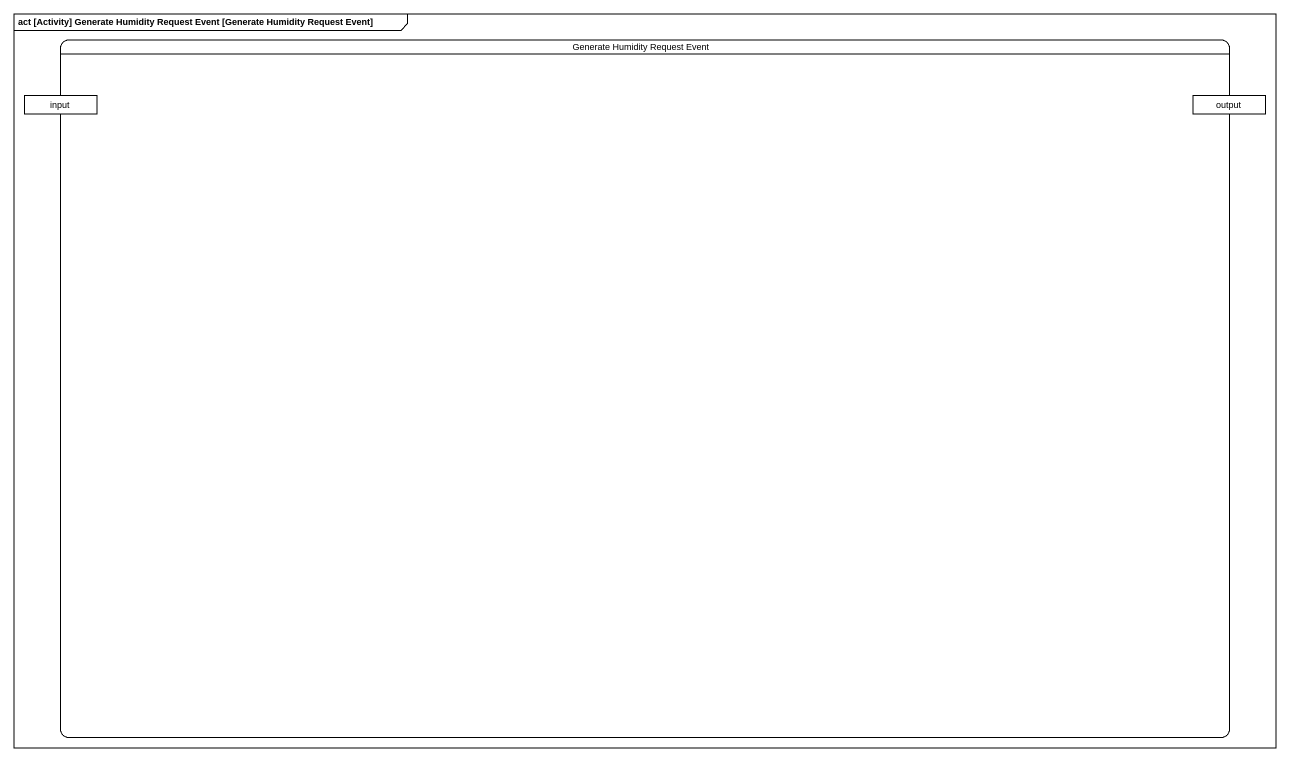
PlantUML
@startuml
mainframe act [Activity] Generate Humidity Request Event [Generate Humidity Request Event]
hide empty description
state "Generate Humidity Request Event" as Generate_Humidity_Request {
  state input <<object>>
  state output <<object>>
}
@enduml
